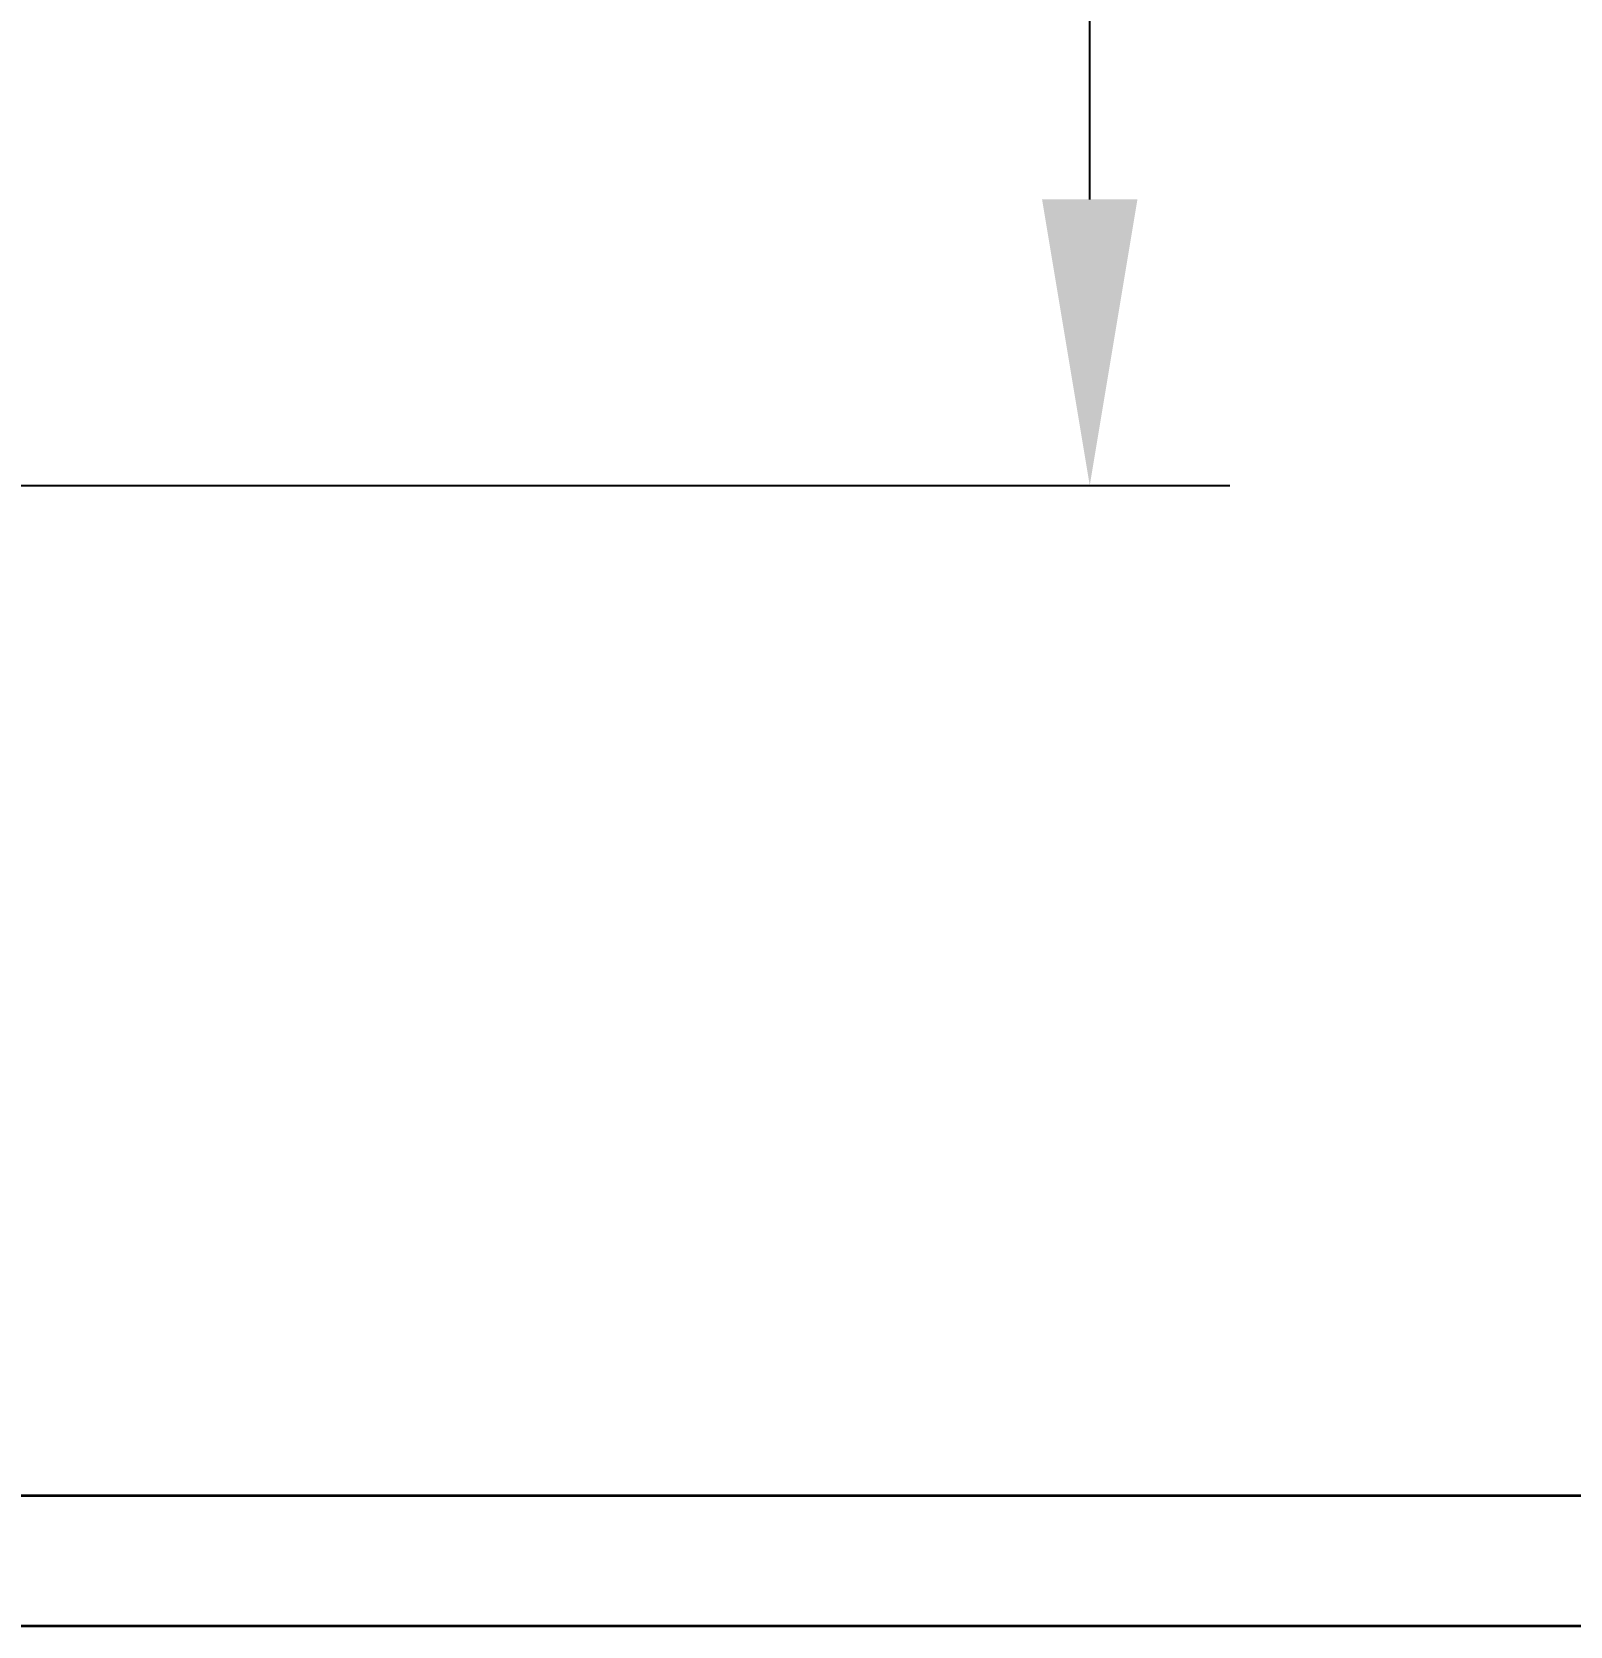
# Model space of a CAD drawing. Header units: millimetres. Extents: x 2749 to 2906, y 1537 to 1648.
# Drawn here: x 2805.51 to 2827.45, y 1536.66 to 1559.4 of the extents above; entities that cross this region are included whole.
import ezdxf

# ---------------------------------------------------------------- set-up
doc = ezdxf.new("R2010")
doc.units = ezdxf.units.MM
doc.layers.add('C00-00-00', color=7, linetype='Continuous')
doc.layers.add('标注层', color=4, linetype='Continuous', lineweight=25)
doc.styles.get("Standard").update_dxf_attribs({"font": 'arial.ttf'})
doc.dimstyles.new('ISO-25', dxfattribs={"dimtxt": 2.5, "dimasz": 2.5, "dimexe": 1.25, "dimexo": 0.625, "dimtad": 1, "dimtxsty": 'Standard', "dimcen": 2.5, "dimadec": 0, "dimazin": 0, "dimtfac": 1, "dimtmove": 0, "dimatfit": 3, "dimfxl": 0, "dimarcsym": 0})

# ---------------------------------------------------------------- blocks, each defined once
blk = doc.blocks.new('*D16')
at = {"layer": 'Defpoints', "color": 0, "transparency": 16777216}
for p in [(2801.832, 1584.898), (2820.596, 1584.898), (2801.725, 1552.928)]:
    blk.add_point(p, dxfattribs=at)
at = {"layer": '标注层', "color": 0, "lineweight": -2, "transparency": 16777216}
for p, q in [((2801.832, 1584.898), (2822.596, 1584.898)), ((2820.596, 1580.818), (2820.596, 1572.224)), ((2820.596, 1557.008), (2820.596, 1565.602)), ((2801.725, 1552.928), (2822.596, 1552.928))]:
    blk.add_line(p, q, dxfattribs=at)
at = {"layer": '标注层', "color": 0, "transparency": 16777216}
for points in [[(2819.916, 1580.818), (2821.276, 1580.818), (2820.596, 1584.898)], [(2819.916, 1557.008), (2821.276, 1557.008), (2820.596, 1552.928)]]:
    blk.add_solid(points, dxfattribs=at)
at = {"layer": '标注层', "color": 0, "transparency": 16777216, "insert": (2820.596, 1568.913), "char_height": 3.5, "attachment_point": 5}
blk.add_mtext('220', dxfattribs=at)

msp = doc.modelspace()

# ---------------------------------------------------------------- linework, layer by layer
at = {"layer": 'C00-00-00', "lineweight": 35}
msp.add_lwpolyline([(2906.1798, 1536.6587), (2748.7157, 1536.6587), (2748.7157, 1647.879), (2906.1798, 1647.879)], close=True, dxfattribs=at)
msp.add_lwpolyline([(2753.3829, 1646.0216), (2904.3224, 1646.0216), (2904.3224, 1538.5161), (2753.3829, 1538.5161)], dxfattribs=at)

# ---------------------------------------------------------------- dimensions: what is measured, and where the dimension line sits
at = {"layer": '标注层'}
dim = msp.add_linear_dim(base=(2820.5965, 1584.8982), p1=(2801.7248, 1552.9276), p2=(2801.8316, 1584.8982), angle=90, text='220', dimstyle='ISO-25', override={"dimtxt": 3.5, "dimasz": 4.08, "dimexe": 2, "dimexo": 0, "dimgap": 1.524, "dimtih": 1, "dimtoh": 1, "dimlfac": 10, "dimzin": 0, "dimadec": 2, "dimtzin": 0}, dxfattribs=at)
dim.commit()
dim.dimension.update_dxf_attribs({"geometry": '*D16', "text_midpoint": (2820.5965, 1568.9129)})

doc.saveas('drawing.dxf')
